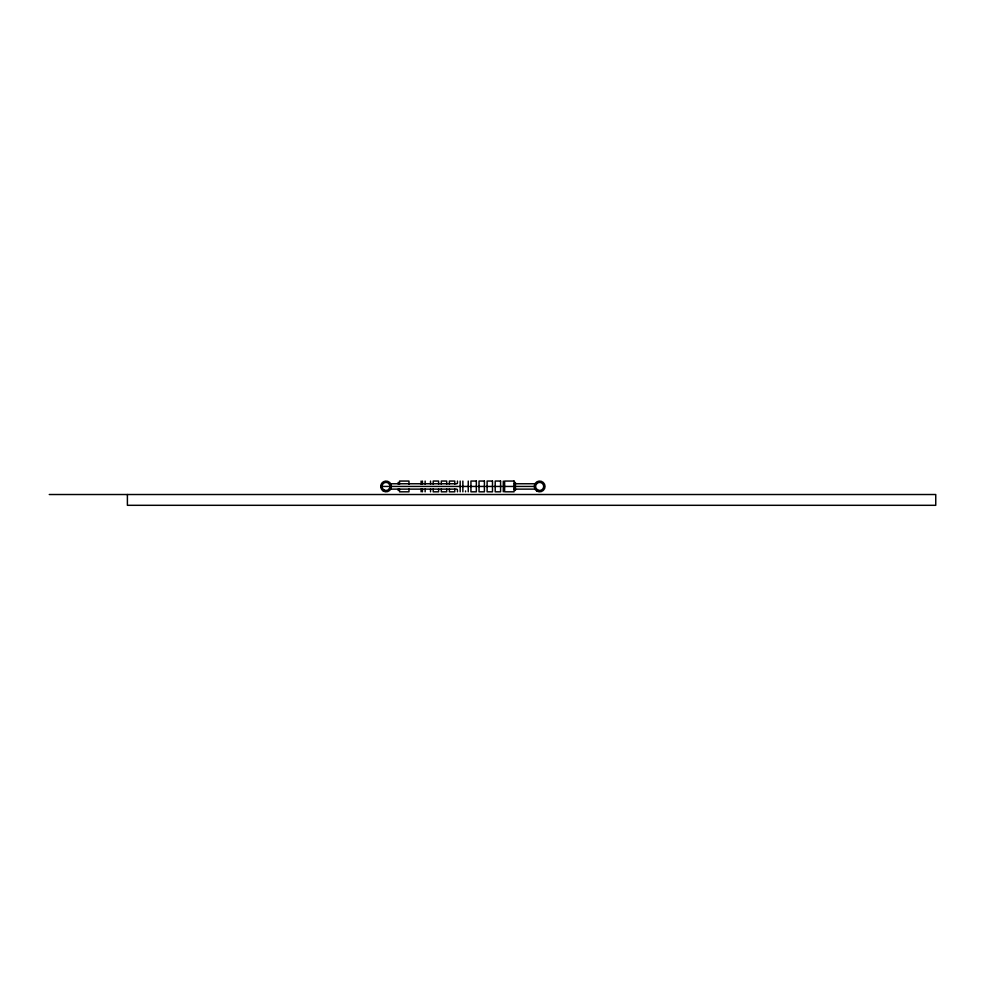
<?xml version="1.0" encoding="UTF-8"?>
<svg xmlns="http://www.w3.org/2000/svg" width="985" height="985" viewBox="0 0 985 985"><rect width="100%" height="100%" fill="white"/><g stroke="black" fill="none" stroke-linecap="round" stroke-linejoin="round"><path stroke-width="1.48" d="M389.087 483.758L456.991 483.758M513.998 483.758L536.64 483.758M380.678 486.442L461.46 486.442M462.445 486.442L469.352 486.442M470.301 486.442L477.245 486.442M478.205 486.442L485.149 486.442M486.11 486.442L492.98 486.442M493.99 486.442L501.882 486.442M502.867 486.442L533.624 486.442M389.087 489.126L456.991 489.126M513.998 489.126L536.64 489.126M49.25 494.519L935.75 494.519L935.75 505.305L127.397 505.305L127.397 494.519M515.401 482.404L515.401 490.468M503.273 481.062L503.273 491.81M468.244 481.062L468.244 491.81M465.56 490.973L465.56 491.81M462.864 481.062L462.864 491.81M460.167 481.062L460.167 491.81M457.471 481.062L457.471 483.204M457.471 489.964L457.471 491.81M454.774 484.201L454.774 481.062L449.382 481.049L449.382 484.201M454.774 489.016L454.774 491.81L449.382 491.823L449.382 489.016M446.697 484.201L446.697 481.062L441.305 481.049L441.305 484.201M446.697 489.016L446.697 491.81L441.305 491.823L441.305 489.016M438.608 484.201L438.608 481.062L433.215 481.049L433.215 484.201M438.608 489.016L438.608 491.81L433.215 491.823L433.215 489.016M430.531 481.062L430.531 484.201M430.531 489.016L430.531 491.81M425.138 481.062L425.138 484.201M425.138 489.016L425.138 491.81M422.442 481.062L422.442 484.201M422.442 489.016L422.442 491.81M421.1 481.062L421.1 484.201M421.1 489.016L421.1 491.81M408.972 484.201L408.972 481.062L399.541 481.062L399.541 484.201M408.972 489.016L408.972 491.81L399.541 491.81L399.541 489.016M398.186 482.404L398.186 484.017M398.186 489.089L398.186 490.468M476.334 481.049L470.941 481.049L470.941 491.81L476.334 491.823L476.334 481.062M484.411 481.049L479.03 481.049L479.03 491.81L484.411 491.823L484.411 481.062M492.5 481.049L487.107 481.049L487.107 491.81L492.5 491.823L492.5 481.062M500.589 481.049L495.196 481.049L495.196 491.81L500.589 491.823L500.589 481.062M514.059 481.062L504.628 481.062L504.628 491.81L514.059 491.81L514.059 481.062M383.374 491.109A5.393 5.393 0 0 0 391.451 486.442A5.393 5.393 0 0 0 383.374 481.776A5.393 5.393 0 0 0 383.374 491.109M384.039 489.939A4.038 4.038 0 0 0 390.109 486.442A4.038 4.038 0 0 0 384.039 482.933A4.038 4.038 0 0 0 384.039 489.939M536.96 491.109A5.393 5.393 0 0 0 545.037 486.442A5.393 5.393 0 0 0 536.96 481.776A5.393 5.393 0 0 0 536.96 491.109M537.638 489.939A4.038 4.038 0 0 0 543.695 486.442A4.038 4.038 0 0 0 537.638 482.933A4.038 4.038 0 0 0 537.638 489.939"/></g></svg>
